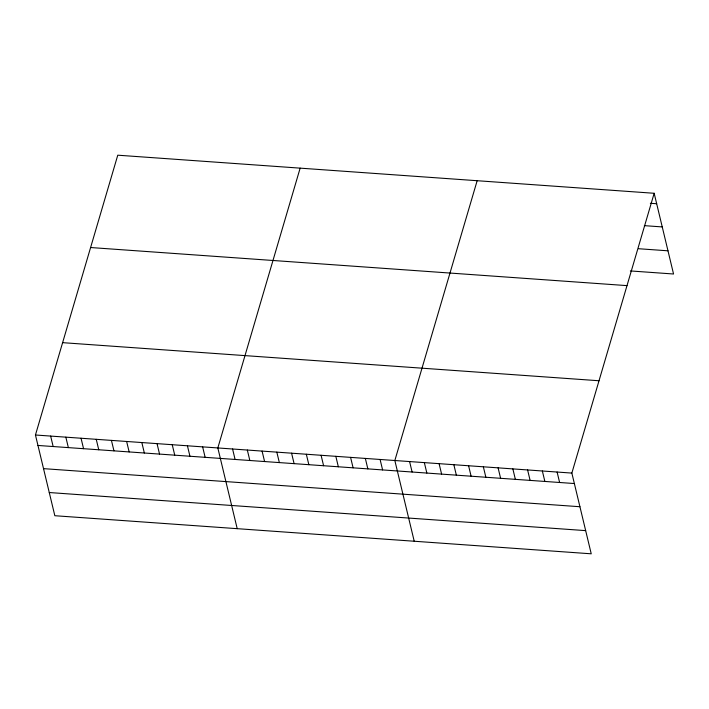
<?xml version="1.0" encoding="UTF-8"?>
<svg xmlns="http://www.w3.org/2000/svg" width="709" height="709" viewBox="0 0 709 709"><rect width="100%" height="100%" fill="white"/><g stroke="black" fill="none" stroke-linecap="round" stroke-linejoin="round"><path stroke-width="1.06" d="M654.168 193.282L571.853 473.089L591.235 553.809L54.832 515.718L35.45 434.998L117.765 155.191L654.168 193.282L673.55 274.002L630.354 270.935M300.146 168.139L217.831 447.946L237.205 528.666M477.157 180.715L394.842 460.522L414.224 541.242M650.357 203.288L656.685 203.731M644.339 225.648L662.25 226.924M638.481 248.717L667.984 250.809M90.601 247.53L627.004 285.621M62.614 342.66L599.016 380.751M35.45 434.998L571.853 473.089M37.958 445.456L574.37 483.538M43.524 468.64L579.935 506.731M49.267 492.533L585.669 530.624M557.106 472.043L559.614 482.492M542.35 470.989L544.866 481.446M527.602 469.943L530.11 480.401M512.855 468.897L515.363 479.355M498.099 467.851L500.607 478.309M483.352 466.806L485.86 477.254M468.596 465.76L471.104 476.209M453.849 464.705L456.357 475.163M439.093 463.659L441.61 474.117M424.345 462.614L426.853 473.071M409.589 461.568L412.106 472.017M380.095 459.467L382.603 469.925M365.339 458.422L367.847 468.879M350.592 457.376L353.1 467.834M335.836 456.33L338.344 466.788M321.088 455.284L323.596 465.733M306.332 454.23L308.84 464.687M291.585 453.184L294.093 463.642M276.829 452.138L279.346 462.596M262.082 451.092L264.59 461.55M247.326 450.047L249.843 460.495M232.579 449.001L235.087 459.45M202.632 446.874L205.14 457.323M187.433 445.793L189.941 456.25M172.234 444.711L174.742 455.169M157.035 443.63L159.543 454.088M141.835 442.558L144.344 453.007M126.636 441.477L129.153 451.925M111.437 440.395L113.954 450.853M96.247 439.314L98.755 449.772M81.048 438.233L83.556 448.691M65.848 437.161L68.356 447.609M50.649 436.079L53.157 446.537"/></g></svg>
